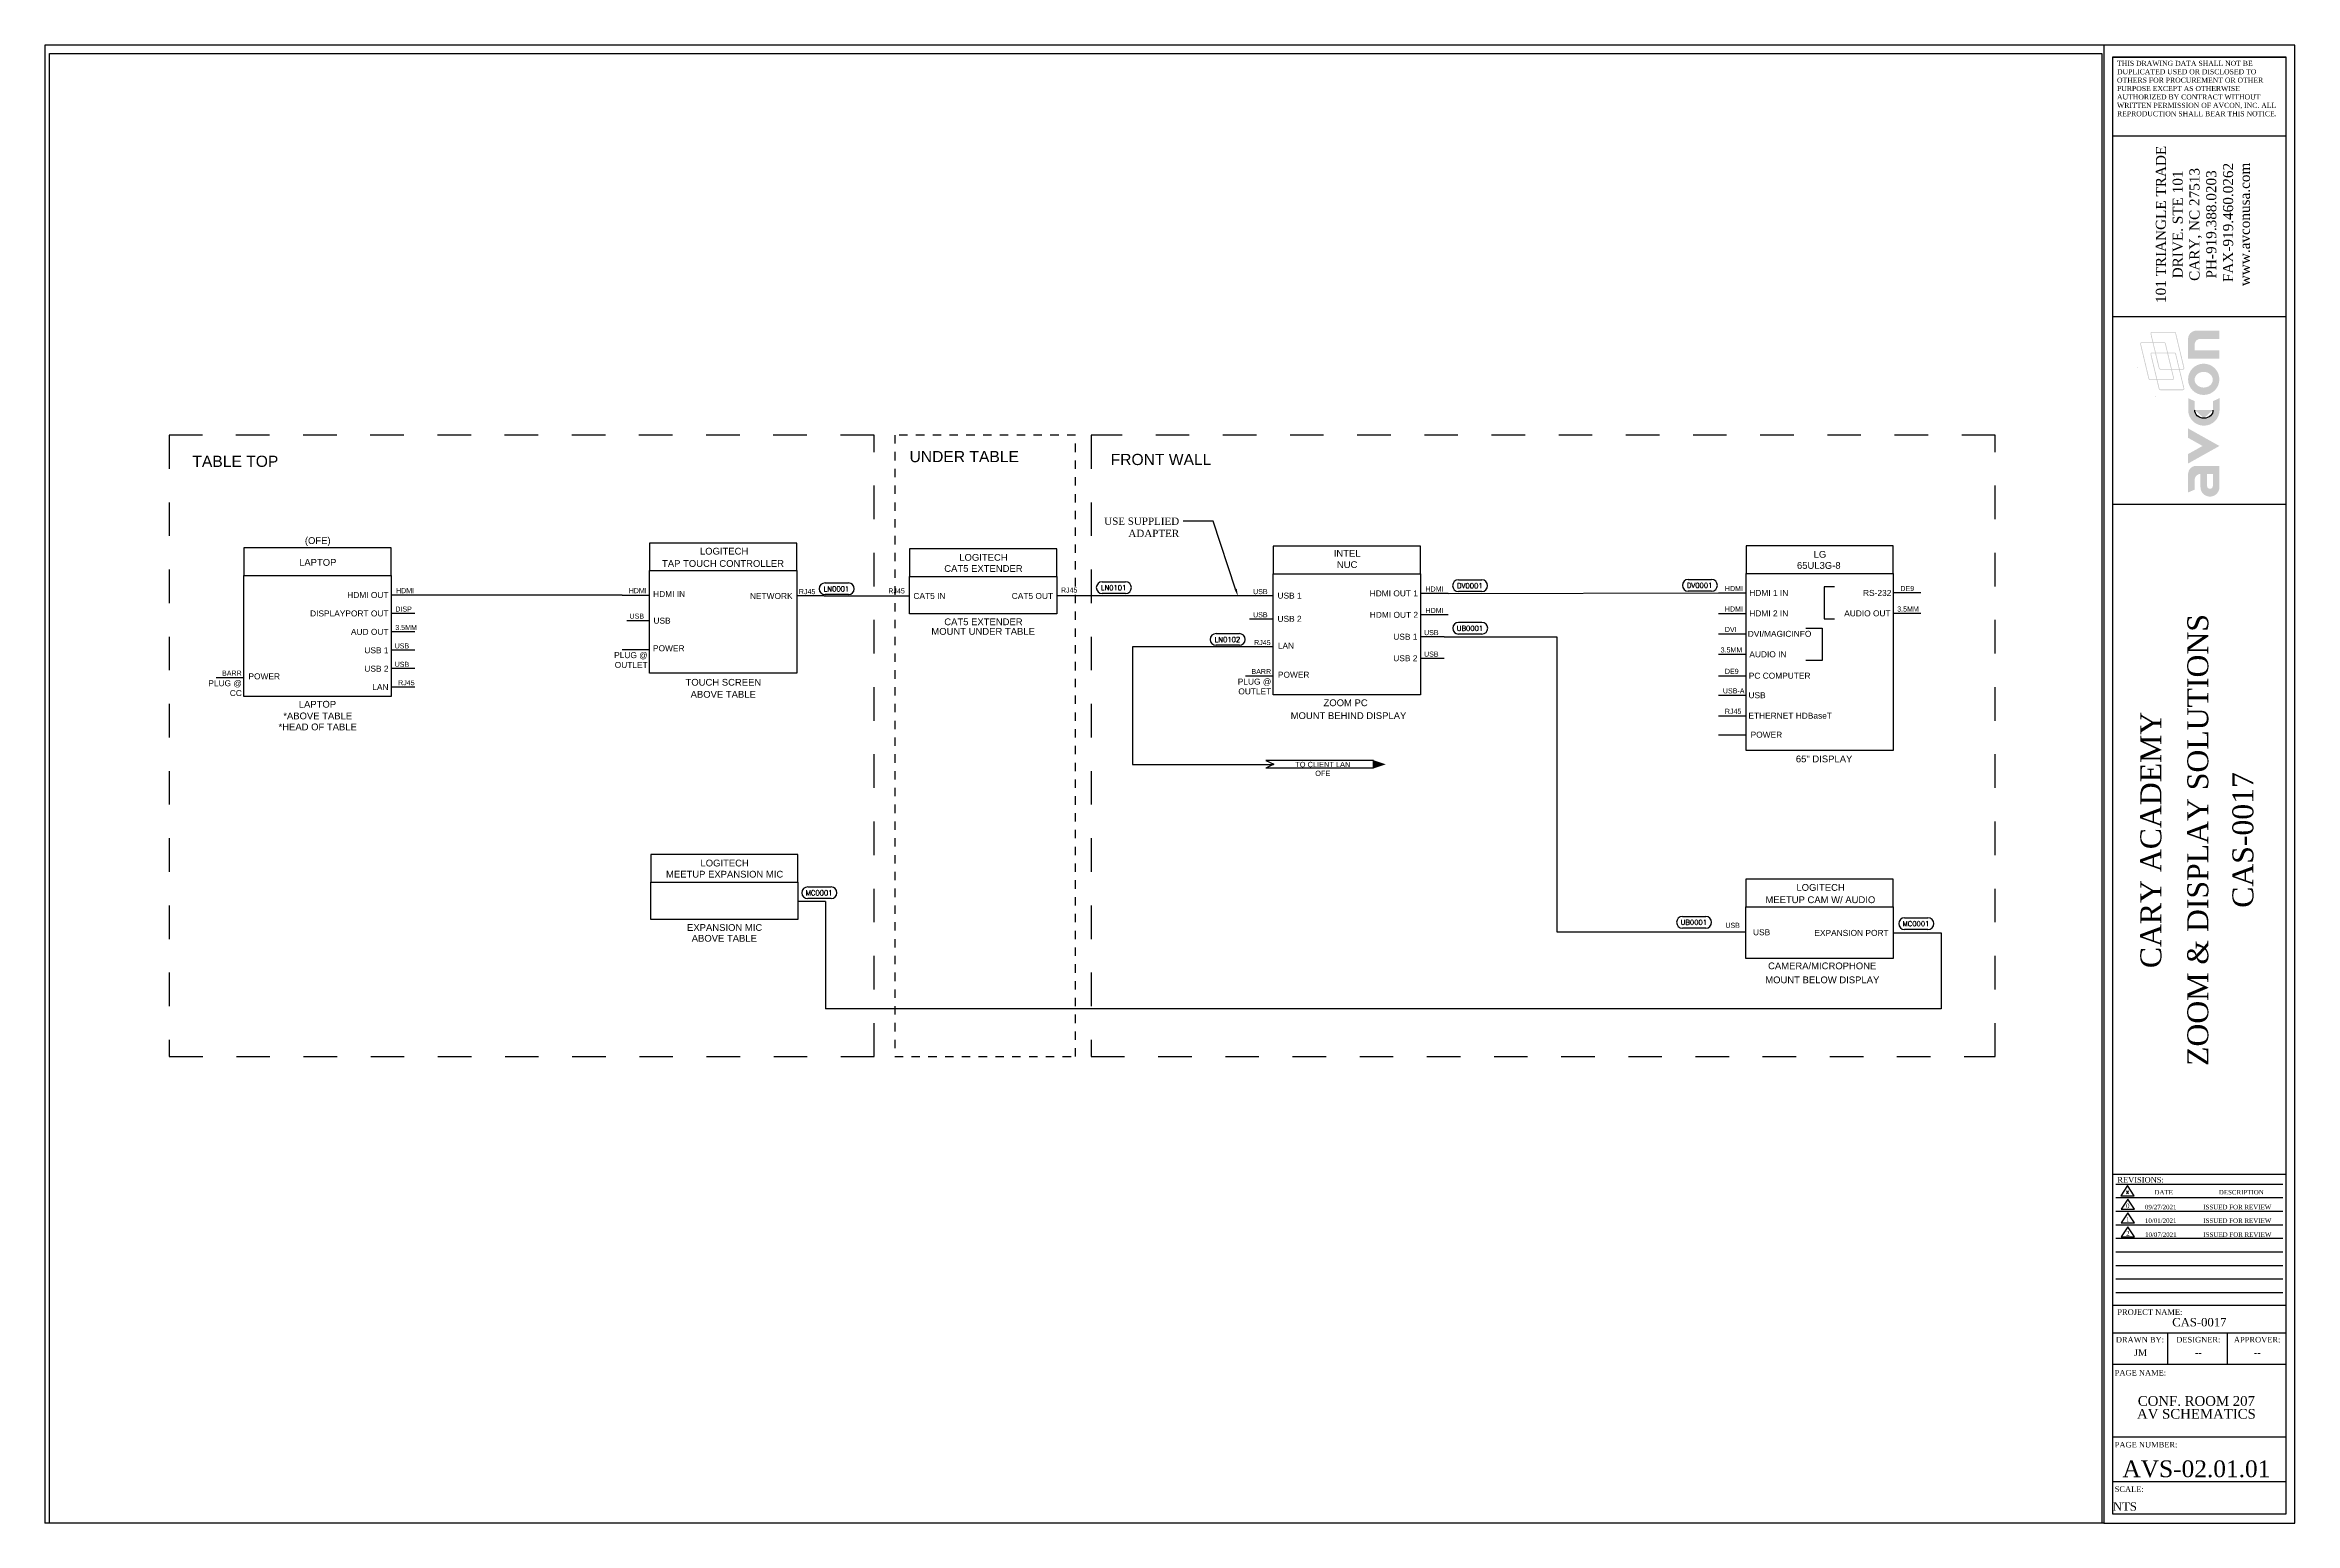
# Paper-space layout 'CONF ROOM 207_' of a CAD drawing. Header units: inches. Extents: x 1 to 34.5, y 0.9 to 22.9.
# The model-space entities are those that its viewports show. They can reach past a viewport. Long polylines and large blocks are cut down to what shows.
import ezdxf
from ezdxf import colors
from ezdxf.entities.mleader import LeaderData, LeaderLine
from ezdxf.enums import TextEntityAlignment as Align
from ezdxf.math import Vec2, Vec3

# ---------------------------------------------------------------- set-up
doc = ezdxf.new("R2010")
doc.units = ezdxf.units.IN
doc.header["$MEASUREMENT"] = 0
doc.linetypes.add('1DASH', pattern=[1, 0.5, -0.5])
doc.linetypes.add('8DASH', pattern=[0.25, 0.125, -0.125])
for name, color, linetype in [('AV TEXT', 2, 'Continuous'), ('AV-1-DASH', 3, '1DASH'), ('AV-BORDER', 7, 'Continuous'), ('AV-CABLE-AUDIO', 4, 'Continuous'), ('AV-CABLE-CNTRL', 2, 'Continuous'), ('AV-CABLE-VIDEO', 6, 'Continuous'), ('AV-CBL-AUDIO', 4, 'Continuous'), ('AV-DEVICE', 4, 'Continuous'), ('AV-NOTE', 1, 'Continuous'), ('AV-TEXT', 2, 'Continuous'), ('AV-TITLE-BLOCK', 7, 'Continuous')]:
    doc.layers.add(name, color=color, linetype=linetype)
doc.layers.add('AV-VPRT', color=9, linetype='Continuous', plot=False)
doc.styles.add('AVCON', font='BOOKOS.TTF')
doc.styles.add('PDF Arial', font='arial.ttf')
doc.styles.get("Standard").update_dxf_attribs({"font": 'simplex.shx'})
doc.styles.add('WL-BASE', font='arial.ttf')

# ---------------------------------------------------------------- blocks, each defined once
blk = doc.blocks.new('PAGE TITLES')
at = {"style": 'AVCON'}
for tag, height, p in [('NAME-1', 0.146, (1.295, 1.842)), ('NAME-2', 0.146, (1.295, 1.65)), ('NAME-3', 0.146, (1.295, 1.458)), ('NAME-4', 0.146, (1.295, 1.261)), ('PAGE_NUMBER', 0.25, (1.295, 0.588))]:
    blk.add_attdef(tag, text='', height=height, dxfattribs=at).set_placement(p, align=Align.CENTER)
blk.add_attdef('SCALE', (0.051, 0.089), '', height=0.125, dxfattribs=at)
blk = doc.blocks.new('REVISION CALL-OUT')
for p, q in [((0, 0.3), (-0.2, 0)), ((-0.2, 0), (0.2, 0)), ((0.2, 0), (0, 0.3))]:
    blk.add_line(p, q)
at = {"layer": 'AV-TEXT', "flags": 4}
blk.add_attdef('CHANGE', text='', height=0.125, dxfattribs=at).set_placement((0, 0.121), align=Align.MIDDLE_CENTER)
blk = doc.blocks.new('NEW Title Block Arch-D USE THIS')
at = {"layer": 'AV-BORDER'}
for p, q in [((43.707, 25.108), (46.297, 25.108)), ((43.707, 23.939), (46.297, 23.939)), ((43.707, 21.249), (46.297, 21.249)), ((43.76, 8.337), (46.246, 8.337)), ((43.76, 8.135), (46.246, 8.135)), ((43.76, 7.933), (46.246, 7.933)), ((43.76, 7.731), (46.246, 7.731)), ((43.76, 7.529), (46.246, 7.529)), ((43.76, 7.327), (46.246, 7.327)), ((43.76, 7.126), (46.246, 7.126)), ((43.76, 6.924), (46.246, 6.924)), ((43.76, 6.722), (46.246, 6.722)), ((43.707, 6.532), (46.297, 6.532)), ((43.707, 6.121), (46.297, 6.121)), ((44.533, 5.656), (44.533, 6.121)), ((45.423, 5.656), (45.423, 6.121)), ((43.707, 5.656), (46.297, 5.656)), ((43.707, 4.573), (46.297, 4.573)), ((43.707, 3.911), (46.297, 3.911))]:
    blk.add_line(p, q, dxfattribs=at)
at = {"layer": 'AV-BORDER', "color": 7, "linetype": 'Continuous'}
for points in [[(12.926, 25.291), (12.926, 3.291)], [(43.707, 25.291), (12.926, 25.291)], [(43.578, 3.291), (12.926, 3.291)]]:
    blk.add_lwpolyline(points, dxfattribs=at)
for points in [[(43.578, 3.291), (46.426, 3.291), (46.426, 25.291), (43.578, 25.291)], [(46.297, 3.428), (46.297, 25.108), (43.707, 25.108), (43.707, 3.428)], [(46.297, 8.482), (46.297, 25.108), (43.707, 25.108), (43.707, 8.482)], [(46.297, 8.482), (46.297, 18.453), (43.707, 18.453), (43.707, 8.482)]]:
    blk.add_lwpolyline(points, close=True, dxfattribs=at)
at = {"xscale": 0.5, "yscale": 0.5, "zscale": 0.5}
blk.add_blockref('REVISION CALL-OUT', (43.934, 8.163), dxfattribs=at).add_auto_attribs({'CHANGE': 'x'})
at = {"layer": 'AV-BORDER', "color": 7, "style": 'AVCON'}
for s, height, p in [('REVISIONS:', 0.0833, (43.781, 8.399)), ('DATE', 0.0675, (44.334, 8.215)), ('DESCRIPTION', 0.0675, (45.292, 8.215)), ('PROJECT NAME:', 0.08333, (43.781, 6.431)), ('PAGE NAME:', 0.0833, (43.742, 5.528)), ('PAGE NUMBER:', 0.08333, (43.742, 4.457)), ('SCALE:', 0.0833, (43.742, 3.795))]:
    blk.add_text(s, height=height, dxfattribs=at).set_placement(p, align=Align.MIDDLE_LEFT)
for s, p in [('DRAWN BY: ', (44.133, 6.02)), ('DESIGNER:', (44.987, 6.02)), ('APPROVER:', (45.863, 6.02))]:
    blk.add_text(s, height=0.0833, dxfattribs=at).set_placement(p, align=Align.MIDDLE_CENTER)
at = {"layer": 'AV-BORDER', "insert": (43.776, 25.056), "char_height": 0.075, "width": 2.4436, "attachment_point": 1, "style": 'AVCON'}
blk.add_mtext('{\\C7;THIS DRAWING DATA SHALL NOT BE DUPLICATED USED OR DISCLOSED TO OTHERS FOR PROCUREMENT OR OTHER PURPOSE EXCEPT AS OTHERWISE AUTHORIZED BY CONTRACT WITHOUT WRITTEN PERMISSION OF AVCON, INC. ALL REPRODUCTION SHALL BEAR THIS NOTICE.\\fCourier New|b1|i0|c0|p49;\\P\\H1.333x;\\C256; }', dxfattribs=at)
at = {"layer": 'AV-BORDER', "insert": (45.056, 22.621), "char_height": 0.15, "width": 3.5056, "attachment_point": 5, "rotation": 90, "style": 'AVCON'}
blk.add_mtext('101 TRIANGLE TRADE \\PDRIVE. STE 101\\PCARY, NC 27513\\PPH-919.388.0203\\P FAX-919.460.0262\\Pwww.avconusa.com', dxfattribs=at)
at = {"layer": 'AV-BORDER', "style": 'AVCON'}
for tag, p in [('PROJECT_NAME_2', (45.806, 13.458)), ('PROJECT_NAME', (45.135, 13.458)), ('CLIENT', (44.436, 13.458))]:
    blk.add_attdef(tag, text='', height=0.312, rotation=90, dxfattribs=at).set_placement(p, align=Align.CENTER)
for tag, height, p in [('PROJECT_NAME', 0.125, (45.002, 6.217)), ('DRAWN_BY', 0.1, (44.126, 5.778)), ('DESIGNER', 0.1, (44.986, 5.778)), ('APPROVER', 0.1, (45.863, 5.778))]:
    blk.add_attdef(tag, text='', height=height, dxfattribs=at).set_placement(p, align=Align.CENTER)
blk = doc.blocks.new('REVISION BLOCK')
at = {"layer": 'AV-TITLE-BLOCK'}
for p, q in [((0.171, 0.18), (0.071, 0.03)), ((0.071, 0.03), (0.271, 0.03)), ((0.271, 0.03), (0.171, 0.18))]:
    blk.add_line(p, q, dxfattribs=at)
at = {"layer": 'AV TEXT', "style": 'AVCON'}
blk.add_attdef('REV#', text='', height=0.0675, dxfattribs=at).set_placement((0.171, 0.046), align=Align.CENTER)
for tag, p in [('DATE', (0.427, 0.028)), ('DESCRIPTION', (1.218, 0.028))]:
    blk.add_attdef(tag, p, '', height=0.0675, dxfattribs=at)
blk = doc.blocks.new('WIRE_LABEL')
at = {"layer": 'AV-TEXT'}
for p, q in [((-0.137, 0.141), (0.143, 0.141)), ((0.143, 0), (-0.137, 0))]:
    blk.add_line(p, q, dxfattribs=at)
for centre, start, end in [((-0.137, 0.07), 90, 270), ((0.143, 0.07), 270, 90)]:
    blk.add_arc(centre, 0.0703, start, end, dxfattribs=at)
blk.add_attdef('NUMBER', text='', height=0.06, dxfattribs=at).set_placement((0, 0.039), align=Align.CENTER)

msp = doc.modelspace()

# ---------------------------------------------------------------- linework, layer by layer
at = {"color": 1}
for points in [[(56.6598, 15.03472), (58.85172, 15.03472), (58.85172, 15.4457), (56.6598, 15.4457)], [(56.6598, 15.03472), (58.85172, 15.03472), (58.85172, 13.23582), (56.6598, 13.23582)]]:
    msp.add_lwpolyline(points, close=True, dxfattribs=at)
for points in [[(62.69954, 15.10706), (64.89146, 15.10706), (64.89146, 15.51805), (62.69954, 15.51805)], [(66.57117, 15.02114), (68.7631, 15.02114), (68.7631, 15.43213), (66.57117, 15.43213)], [(71.98651, 15.05909), (74.17843, 15.05909), (74.17843, 15.47008), (71.98651, 15.47008)], [(79.02544, 15.06646), (81.21736, 15.06646), (81.21736, 15.47745), (79.02544, 15.47745)], [(62.69954, 15.10706), (64.89146, 15.10706), (64.89146, 13.57963), (62.69954, 13.57963)], [(66.57117, 15.02114), (68.7631, 15.02114), (68.7631, 14.46272), (66.57117, 14.46272)], [(71.98651, 15.05909), (74.17843, 15.05909), (74.17843, 13.26019), (71.98651, 13.26019)], [(79.02544, 15.06646), (81.21736, 15.06646), (81.21736, 12.42816), (79.02544, 12.42816)], [(62.71777, 10.4708), (64.9097, 10.4708), (64.9097, 10.88179), (62.71777, 10.88179)], [(62.71777, 10.4708), (64.9097, 10.4708), (64.9097, 9.91238), (62.71777, 9.91238)], [(79.02508, 10.10189), (81.217, 10.10189), (81.217, 10.51288), (79.02508, 10.51288)], [(79.02508, 10.10189), (81.217, 10.10189), (81.217, 9.33183), (79.02508, 9.33183)]]:
    msp.add_lwpolyline(points, close=True)
at = {"layer": 'AV-1-DASH'}
for points in [[(55.54909, 17.12401), (55.54909, 7.87318), (66.04286, 7.87318), (66.04286, 17.12401), (55.54909, 17.12401)], [(69.27336, 17.12401), (69.27336, 7.87318), (82.73706, 7.87318), (82.73706, 17.12401), (69.27336, 17.12401)]]:
    msp.add_lwpolyline(points, dxfattribs=at)
at = {"layer": 'AV-1-DASH', "linetype": '8DASH'}
msp.add_lwpolyline([(66.35042, 17.12401), (66.35042, 7.87318), (69.04184, 7.87318), (69.04184, 17.12401), (66.35042, 17.12401)], dxfattribs=at)
at = {"layer": 'AV-CABLE-AUDIO', "color": 7}
for p, q in [((80.34111, 14.86666), (80.18757, 14.86666)), ((80.18757, 14.86666), (80.18757, 14.38773)), ((79.91733, 14.24909), (80.15687, 14.24909)), ((80.15687, 14.24909), (80.15687, 13.77016)), ((80.18757, 14.38773), (80.34111, 14.38773)), ((80.15687, 13.77016), (79.91733, 13.77016))]:
    msp.add_line(p, q, dxfattribs=at)
at = {"layer": 'AV-CABLE-AUDIO', "color": 2}
for p, q in [((65.30245, 14.73007), (64.89146, 14.73007)), ((62.69918, 14.36257), (62.36338, 14.36257)), ((79.01947, 9.72489), (78.60848, 9.72489))]:
    msp.add_line(p, q, dxfattribs=at)
at = {"layer": 'AV-CABLE-AUDIO'}
for p, q in [((81.62835, 14.47141), (81.21736, 14.47141)), ((78.61445, 13.86224), (79.02544, 13.86224))]:
    msp.add_line(p, q, dxfattribs=at)
at = {"layer": 'AV-CABLE-AUDIO', "color": 1}
for p, q in [((62.29066, 13.935), (62.70165, 13.935)), ((56.24881, 13.51682), (56.6598, 13.51682)), ((71.57552, 13.54119), (71.98651, 13.54119)), ((78.61445, 12.66553), (79.02544, 12.66553))]:
    msp.add_line(p, q, dxfattribs=at)
at = {"layer": 'AV-CABLE-CNTRL'}
for p, q in [((66.16019, 14.73068), (66.57117, 14.73068)), ((71.63273, 14.73007), (68.7631, 14.73068)), ((71.98651, 14.73007), (71.63273, 14.73007)), ((71.98651, 14.38439), (71.63273, 14.38439)), ((74.53221, 14.12006), (74.17843, 14.12006)), ((59.2055, 13.92228), (58.85172, 13.92228)), ((71.98564, 13.97178), (71.63186, 13.97178)), ((74.53221, 13.80046), (74.17843, 13.80046)), ((59.2055, 13.64829), (58.85172, 13.64829)), ((78.61445, 13.54353), (79.02544, 13.54353)), ((59.2055, 13.3743), (58.85172, 13.3743)), ((78.61445, 13.25307), (79.02544, 13.25307)), ((78.61445, 12.94848), (79.02544, 12.94848)), ((73.47827, 12.28338), (71.87612, 12.28338)), ((71.87612, 12.28338), (71.9962, 12.22471)), ((71.9962, 12.22471), (71.87612, 12.16604)), ((73.47827, 12.16604), (71.87612, 12.16604)), ((73.47827, 12.16635), (73.47827, 12.28338)), ((65.32068, 10.18034), (64.9097, 10.18034))]:
    msp.add_line(p, q, dxfattribs=at)
at = {"layer": 'AV-CABLE-CNTRL', "color": 1}
msp.add_line((73.47827, 12.16604), (73.47827, 12.28338), dxfattribs=at)
at = {"layer": 'AV-CABLE-CNTRL'}
for points in [[(65.30245, 14.73007), (66.16019, 14.73007)], [(74.53221, 14.12006), (76.211, 14.12006), (76.211, 9.7305), (78.60848, 9.7305)], [(71.63186, 13.97178), (69.8885, 13.97178), (69.8885, 12.22331), (71.98905, 12.22331)], [(65.32068, 10.18034), (65.32068, 8.58689)], [(81.217, 9.71686), (81.93228, 9.71686), (81.93228, 8.58689), (65.32068, 8.58689)]]:
    msp.add_lwpolyline(points, dxfattribs=at)
msp.add_solid([(73.47827, 12.28605), (73.66332, 12.22437), (73.47827, 12.16269)], dxfattribs=at)
at = {"layer": 'AV-CABLE-VIDEO'}
for p, q in [((59.26271, 14.74425), (58.85172, 14.74425)), ((74.58942, 14.76863), (74.17843, 14.76863)), ((74.59119, 14.44965), (74.1802, 14.44965))]:
    msp.add_line(p, q, dxfattribs=at)
at = {"layer": 'AV-CABLE-VIDEO', "color": 6}
for p, q in [((62.29366, 14.74425), (62.70464, 14.74425)), ((78.61445, 14.776), (79.02544, 14.776)), ((78.61445, 14.47141), (79.02544, 14.47141)), ((78.61445, 14.16683), (79.02544, 14.16683))]:
    msp.add_line(p, q, dxfattribs=at)
at = {"layer": 'AV-CABLE-VIDEO', "color": 2}
msp.add_line((81.62835, 14.776), (81.21736, 14.776), dxfattribs=at)
at = {"layer": 'AV-CABLE-VIDEO', "color": 114, "true_color": 0x139b48}
msp.add_line((59.2055, 14.47026), (58.85172, 14.47026), dxfattribs=at)
at = {"layer": 'AV-CABLE-VIDEO'}
for points in [[(61.34861, 14.74425), (59.26271, 14.74425)], [(62.29366, 14.74425), (61.34861, 14.74425)], [(74.58942, 14.76863), (78.61445, 14.776)]]:
    msp.add_lwpolyline(points, dxfattribs=at)
at = {"layer": 'AV-CBL-AUDIO'}
msp.add_line((59.2055, 14.19627), (58.85172, 14.19627), dxfattribs=at)
at = {"layer": 'AV-VPRT'}
msp.add_lwpolyline([(53.76755, 22.80737), (84.32113, 22.80737), (84.32113, 0.90547), (53.76755, 0.90547)], close=True, dxfattribs=at)

# ---------------------------------------------------------------- block references
at = {"layer": 'AV-DEVICE', "xscale": 1.241608134679848, "yscale": 1.241608134679848, "zscale": 1.241608134679848}
for p, values in [((65.48343, 14.75084), {'NUMBER': 'LN0001'}), ((69.6097, 14.76727), {'NUMBER': 'LN0101'}), ((74.91375, 14.79674), {'NUMBER': 'DV0001'}), ((78.33522, 14.80179), {'NUMBER': 'DV0001'}), ((71.30451, 13.9967), {'NUMBER': 'LN0102'}), ((74.91565, 14.16293), {'NUMBER': 'UB0001'}), ((65.22516, 10.22588), {'NUMBER': 'MC0001'}), ((78.24902, 9.78592), {'NUMBER': 'UB0001'}), ((81.5568, 9.76635), {'NUMBER': 'MC0001'})]:
    msp.add_blockref('WIRE_LABEL', p, dxfattribs=at).add_auto_attribs(values)

# ---------------------------------------------------------------- texts
at = {"style": 'WL-BASE'}
for s, height, p in [('TABLE TOP', 0.166524, (55.89365, 16.73502)), ('UNDER TABLE', 0.1665244, (66.57131, 16.80556)), ('FRONT WALL', 0.166524, (69.56565, 16.76234))]:
    msp.add_text(s, height=height, dxfattribs=at).set_placement(p, align=Align.MIDDLE_LEFT)
for s, height, p in [('LOGITECH', 0.100834, (64.17021, 15.39722)), ('TAP TOUCH CONTROLLER', 0.1008336, (64.70178, 15.21394)), ('TOUCH SCREEN', 0.1008336, (64.36306, 13.44555)), ('ZOOM PC', 0.100834, (73.39246, 13.14049)), ('65" DISPLAY', 0.1008336, (80.60851, 12.30496)), ('LOGITECH', 0.100834, (80.49574, 10.39205)), ('MEETUP CAM W/ AUDIO', 0.1008336, (80.95035, 10.20877)), ('CAMERA/MICROPHONE', 0.1008336, (80.96587, 9.22408))]:
    msp.add_text(s, height=height, dxfattribs=at).set_placement(p, align=Align.MIDDLE_RIGHT)
for s, p in [('CAT5 EXTENDER', (67.67174, 14.34573)), ('EXPANSION MIC', (63.81834, 9.79539))]:
    msp.add_text(s, height=0.1008336, dxfattribs=at).set_placement(p, align=Align.MIDDLE_CENTER)
at = {"color": 1, "style": 'WL-BASE'}
for s, height, p in [('LAPTOP', 0.100834, (57.75576, 13.11883)), ('ABOVE TABLE', 0.1008336, (63.7973, 13.26617)), ('*HEAD OF TABLE', 0.1008336, (57.75955, 12.78135)), ('*ABOVE TABLE', 0.1008336, (57.75955, 12.94497)), ('ABOVE TABLE', 0.1008336, (63.81373, 9.63489))]:
    msp.add_text(s, height=height, dxfattribs=at).set_placement(p, align=Align.MIDDLE_CENTER)
at = {"attachment_point": 2, "style": 'WL-BASE'}
for s, heights, insert, char_height in [('INTEL\\PNUC', [0.44475], (73.08689, 15.41548), 0.100834), ('CAT5 EXTENDER', [0], (67.67155, 15.18985), 0.1008336), ('LOGITECH', [0], (67.67155, 15.35539), 0.100834), ('\\pxqr;65UL3G-8', [0.11046], (78.91541, 15.23517), 0.1008336), ('LG', [0], (80.12582, 15.40071), 0.100834), ('LOGITECH', [0], (63.81815, 10.80505), 0.100834), ('MEETUP EXPANSION MIC', [0], (63.81815, 10.63951), 0.1008336)]:
    msp.add_mtext_dynamic_manual_height_columns(s, width=3.0370483, gutter_width=1, heights=heights, dxfattribs=dict(at, insert=insert, char_height=char_height))
at = {"color": 1, "insert": (57.76018, 15.28073), "char_height": 0.100834, "attachment_point": 2, "style": 'WL-BASE'}
msp.add_mtext_dynamic_manual_height_columns('LAPTOP', width=3.0370483, gutter_width=1, heights=[0.11415], dxfattribs=at)
at = {"layer": 'AV-CABLE-AUDIO', "color": 2, "style": 'WL-BASE'}
for s, height, p in [('NETWORK', 0.089047, (64.83043, 14.73007)), ('USB', 0.089047, (63.01428, 14.36327)), ('USB', 0.089047, (79.38575, 9.72489)), ('EXPANSION PORT', 0.0890469, (81.14902, 9.71542))]:
    msp.add_text(s, height=height, dxfattribs=at).set_placement(p, align=Align.MIDDLE_RIGHT)
for s, p in [('RJ45', (64.92397, 14.75746)), ('RJ45', (66.25535, 14.76777)), ('RJ45', (68.82576, 14.78011)), ('USB', (78.71796, 9.79087))]:
    msp.add_text(s, height=0.075347, dxfattribs=at).set_placement(p)
at = {"layer": 'AV-CABLE-AUDIO', "style": 'WL-BASE'}
for s, p in [('AUDIO OUT', (81.17846, 14.47141)), ('AUDIO IN', (79.62765, 13.86224))]:
    msp.add_text(s, height=0.089047, dxfattribs=at).set_placement(p, align=Align.MIDDLE_RIGHT)
for p in [(81.27663, 14.49881), (78.64802, 13.88964)]:
    msp.add_text('3.5MM', height=0.075347, dxfattribs=at).set_placement(p)
at = {"layer": 'AV-CABLE-AUDIO', "color": 1, "style": 'WL-BASE'}
for s, p in [('PLUG @', (62.67258, 13.84952)), ('OUTLET', (62.67258, 13.70354)), ('POWER', (63.22128, 13.95206)), ('PLUG @', (56.63073, 13.43134)), ('POWER', (57.19852, 13.53388)), ('PLUG @', (71.95744, 13.45571)), ('POWER', (72.52523, 13.55826)), ('CC', (56.63073, 13.28536)), ('OUTLET', (71.95744, 13.30973)), ('POWER', (79.56416, 12.66553))]:
    msp.add_text(s, height=0.089047, dxfattribs=at).set_placement(p, align=Align.MIDDLE_RIGHT)
for p in [(56.33561, 13.54422), (71.66231, 13.56859)]:
    msp.add_text('BARR', height=0.075347, dxfattribs=at).set_placement(p)
at = {"layer": 'AV-CABLE-CNTRL', "style": 'WL-BASE'}
msp.add_text('CAT5 IN', height=0.089047, dxfattribs=at).set_placement((66.6288, 14.73068), align=Align.MIDDLE_LEFT)
for s, height, p in [('CAT5 OUT', 0.089047, (68.70807, 14.73068)), ('USB 1', 0.089047, (72.40904, 14.73579)), ('USB 2', 0.089047, (72.40904, 14.39012)), ('USB 1', 0.089047, (74.1334, 14.12363)), ('USB 1', 0.089047, (58.81426, 13.92228)), ('LAN', 0.089047, (72.29694, 13.98912)), ('USB 2', 0.089047, (74.1334, 13.80403)), ('USB 2', 0.089047, (58.81426, 13.64829)), ('LAN', 0.089047, (58.81426, 13.3743)), ('PC COMPUTER', 0.0890469, (79.98574, 13.54353)), ('USB', 0.089047, (79.31754, 13.25307)), ('ETHERNET HDBaseT', 0.0890469, (80.30516, 12.94848))]:
    msp.add_text(s, height=height, dxfattribs=at).set_placement(p, align=Align.MIDDLE_RIGHT)
for s, p in [('USB', (71.68628, 14.75746)), ('USB', (62.40195, 14.39242)), ('USB', (71.68628, 14.41179)), ('RJ45', (71.70122, 13.99918)), ('USB', (74.23198, 14.14745)), ('USB', (58.90527, 13.94968)), ('USB', (58.90527, 13.67569)), ('USB', (74.23198, 13.82786)), ('RJ45', (58.95611, 13.4017)), ('DE9', (78.71057, 13.57093)), ('USB-A', (78.68124, 13.28047)), ('RJ45', (78.71057, 12.97588))]:
    msp.add_text(s, height=0.075347, dxfattribs=at).set_placement(p)
at = {"layer": 'AV-CABLE-CNTRL', "insert": (71.51503, 12.04988), "char_height": 0.0787771, "width": 2.4182784, "attachment_point": 7, "style": 'PDF Arial'}
msp.add_mtext('\\pxqc;TO CLIENT LAN\\POFE ', dxfattribs=at)
at = {"layer": 'AV-CABLE-VIDEO', "style": 'WL-BASE'}
for s, p in [('HDMI OUT', (58.81426, 14.74425)), ('HDMI OUT 1', (74.14097, 14.76863)), ('HDMI OUT 2', (74.14275, 14.44965))]:
    msp.add_text(s, height=0.089047, dxfattribs=at).set_placement(p, align=Align.MIDDLE_RIGHT)
for p in [(58.92561, 14.77165), (74.25232, 14.79603), (74.25409, 14.47705)]:
    msp.add_text('HDMI', height=0.075347, dxfattribs=at).set_placement(p)
at = {"layer": 'AV-CABLE-VIDEO', "color": 6, "style": 'WL-BASE'}
for s, p in [('HDMI', (62.38978, 14.77165)), ('HDMI', (78.71057, 14.8034)), ('HDMI', (78.71057, 14.49881)), ('DVI', (78.71057, 14.19423))]:
    msp.add_text(s, height=0.075347, dxfattribs=at).set_placement(p)
for s, height, p in [('HDMI IN', 0.089047, (63.23049, 14.75907)), ('HDMI 1 IN', 0.089047, (79.65505, 14.776)), ('HDMI 2 IN', 0.089047, (79.65505, 14.47141)), ('DVI/MAGICINFO', 0.0890469, (79.99844, 14.16683))]:
    msp.add_text(s, height=height, dxfattribs=at).set_placement(p, align=Align.MIDDLE_RIGHT)
at = {"layer": 'AV-CABLE-VIDEO', "color": 2, "style": 'WL-BASE'}
msp.add_text('RS-232', height=0.089047, dxfattribs=at).set_placement((81.18944, 14.776), align=Align.MIDDLE_RIGHT)
msp.add_text('DE9', height=0.075347, dxfattribs=at).set_placement((81.32396, 14.8034))
at = {"layer": 'AV-CABLE-VIDEO', "color": 114, "true_color": 0x139b48, "style": 'WL-BASE'}
msp.add_text('DISPLAYPORT OUT', height=0.0890469, dxfattribs=at).set_placement((58.81426, 14.47026), align=Align.MIDDLE_RIGHT)
msp.add_text('DISP', height=0.075347, dxfattribs=at).set_placement((58.91544, 14.49766))
at = {"layer": 'AV-CBL-AUDIO', "style": 'WL-BASE'}
msp.add_text('AUD OUT', height=0.089047, dxfattribs=at).set_placement((58.81426, 14.19627), align=Align.MIDDLE_RIGHT)
msp.add_text('3.5MM', height=0.075347, dxfattribs=at).set_placement((58.91544, 14.22367))
at = {"layer": 'AV-NOTE', "style": 'WL-BASE'}
msp.add_text('MOUNT UNDER TABLE', height=0.1008336, dxfattribs=at).set_placement((67.66713, 14.20308), align=Align.MIDDLE_CENTER)
for s, p in [('MOUNT BEHIND DISPLAY', (73.96777, 12.94874)), ('MOUNT BELOW DISPLAY', (81.01028, 9.0161))]:
    msp.add_text(s, height=0.1008336, dxfattribs=at).set_placement(p, align=Align.MIDDLE_RIGHT)
at = {"layer": 'AV-NOTE', "color": 1, "insert": (57.76018, 15.60539), "char_height": 0.100834, "attachment_point": 2, "style": 'WL-BASE'}
msp.add_mtext_dynamic_manual_height_columns('(OFE)', width=3.0370483, gutter_width=1, heights=[0], dxfattribs=at)

# ---------------------------------------------------------------- leaders
at = {"layer": 'AV-NOTE'}
ml = msp.add_multileader_mtext('Standard', dxfattribs=at)
ml.set_content('USE SUPPLIED\\PADAPTER', color=256, style='AVCON')
ml.set_leader_properties()
ml.build(insert=Vec2(0, 0))
ml.multileader.update_dxf_attribs({"dogleg_length": 0.36, "arrow_head_size": 0.10864})
ctx = ml.context
ctx.base_point, ctx.char_height, ctx.arrow_head_size, ctx.landing_gap_size, ctx.plane_origin = Vec3(69.27336, 15.84345), 0.1086407, 0.10864, 0.11174, Vec3(71.43786, 21.27832)
ctx.text_align_type = 2
notes = []
notes.append((ctx, [(1, (1, 1, 0), (71.09231, 15.84345), (-1, 0), 0.44698, [(0, [(71.46011, 14.73062)], 0, [])])]))
ctx.mtext.insert, ctx.mtext.alignment, ctx.mtext.flow_direction = Vec3(70.58615, 15.89777), 3, 5
for ctx, leaders in notes:
    for number, flags, end, landing, length, lines in leaders:
        leader = LeaderData()
        leader.index, (leader.has_last_leader_line, leader.has_dogleg_vector, leader.attachment_direction) = number, flags
        leader.last_leader_point, leader.dogleg_vector, leader.dogleg_length = Vec3(end), Vec3(landing), length
        for number, points, colour, breaks in lines:
            line = LeaderLine()
            line.index, line.vertices, line.color, line.breaks = number, Vec3.list(points), colors.encode_raw_color(colour), breaks
            leader.lines.append(line)
        ctx.leaders.append(leader)

psp = doc.layouts.new('CONF ROOM 207_')

# ---------------------------------------------------------------- hatches: boundary and pattern name
h = psp.add_hatch(color=8)
h.dxf.hatch_style = 1
h.paths.add_polyline_path([(32.489, 17.909), (32.492, 17.898), (32.717, 17.898, 0.485012), (32.739, 17.926), (32.708, 18.051), (32.697, 18.051), (32.728, 17.923, -0.485012), (32.717, 17.909)], flags=17)
h.paths.add_polyline_path([(32.477, 17.909), (32.48, 17.898), (32.492, 17.898), (32.489, 17.909)])
h.paths.add_polyline_path([(32.381, 17.909, -0.346791), (32.37, 17.918), (32.246, 18.434, -0.485012), (32.257, 18.448), (32.422, 18.448), (32.419, 18.459), (32.257, 18.459, 0.485012), (32.235, 18.432), (32.359, 17.915, 0.346791), (32.381, 17.898), (32.48, 17.898), (32.477, 17.909)])
h.paths.add_polyline_path([(32.4, 18.281, -0.485012), (32.411, 18.295), (32.458, 18.295), (32.456, 18.306), (32.411, 18.306, 0.485012), (32.389, 18.278), (32.477, 17.909), (32.489, 17.909)])
h.paths.add_polyline_path([(32.492, 17.898), (32.48, 17.898), (32.513, 17.762, 0.346791), (32.535, 17.745), (32.87, 17.745, 0.485012), (32.892, 17.772), (32.825, 18.051), (32.813, 18.051), (32.881, 17.77, -0.485012), (32.87, 17.756), (32.535, 17.756, -0.346791), (32.524, 17.764)])
h.paths.add_polyline_path([(32.456, 18.306), (32.458, 18.295), (32.47, 18.295), (32.467, 18.306)], flags=17)
h.paths.add_polyline_path([(32.433, 18.448), (32.422, 18.448), (32.456, 18.306), (32.467, 18.306)], flags=17)
h.paths.add_polyline_path([(32.458, 18.295), (32.513, 18.069, 0.346791), (32.535, 18.051), (32.697, 18.051), (32.694, 18.063), (32.535, 18.063, -0.346791), (32.524, 18.071), (32.47, 18.295)], flags=17)
h.paths.add_polyline_path([(32.467, 18.306), (32.47, 18.295), (32.638, 18.295), (32.636, 18.306)], flags=17)
h.paths.add_polyline_path([(32.419, 18.459), (32.422, 18.448), (32.433, 18.448), (32.43, 18.459)], flags=17)
h.paths.add_polyline_path([(32.4, 18.588, -0.485012), (32.411, 18.602), (32.746, 18.602, -0.346791), (32.757, 18.593), (32.881, 18.076, -0.485012), (32.87, 18.063), (32.822, 18.063), (32.825, 18.051), (32.87, 18.051, 0.485012), (32.892, 18.079), (32.768, 18.596, 0.346791), (32.746, 18.613), (32.411, 18.613, 0.485012), (32.389, 18.585), (32.419, 18.459), (32.43, 18.459)])
h.paths.add_polyline_path([(32.43, 18.459), (32.433, 18.448), (32.593, 18.448, -0.346791), (32.604, 18.44), (32.636, 18.306), (32.647, 18.306), (32.615, 18.442, 0.346791), (32.593, 18.459)], flags=17)
h.paths.add_polyline_path([(32.636, 18.306), (32.638, 18.295), (32.65, 18.295), (32.647, 18.306)], flags=17)
h.paths.add_polyline_path([(32.638, 18.295), (32.694, 18.063), (32.706, 18.063), (32.65, 18.295)], flags=17)
h.paths.add_polyline_path([(32.647, 18.306), (32.65, 18.295), (32.746, 18.295, -0.346791), (32.757, 18.286), (32.811, 18.063), (32.822, 18.063), (32.768, 18.289, 0.346791), (32.746, 18.306)], flags=17)
h.paths.add_polyline_path([(32.811, 18.063), (32.813, 18.051), (32.825, 18.051), (32.822, 18.063)], flags=17)
h.paths.add_polyline_path([(32.706, 18.063), (32.708, 18.051), (32.813, 18.051), (32.811, 18.063)], flags=17)
h.paths.add_polyline_path([(32.694, 18.063), (32.697, 18.051), (32.708, 18.051), (32.706, 18.063)], flags=17)
at = {"layer": 'AV-CABLE-CNTRL', "true_color": 0xed1f24}
h = psp.add_hatch(color=240, dxfattribs=at)
h.dxf.hatch_style = 1
h.paths.add_polyline_path([(33.181, 17.674, 1), (33.181, 18.14, 1)])
edge = h.paths.add_edge_path(flags=16)
edge.add_ellipse((33.181, 17.901), major_axis=(0.135, 0), ratio=0.863636, start_angle=0, end_angle=360, ccw=False)
edge = h.paths.add_edge_path()
edge.add_line((32.95, 17.626), (32.95, 17.449))
edge.add_arc((33.183, 17.45), 0.233, 180.1172, 270.0894)
edge.add_arc((33.184, 17.45), 0.233, 270.0278, 360)
edge.add_line((33.417, 17.45), (33.417, 17.627))
edge.add_line((33.417, 17.627), (33.319, 17.582))
edge.add_line((33.319, 17.582), (33.319, 17.45))
edge.add_line((33.319, 17.45), (33.318, 17.45))
edge.add_ellipse((33.183, 17.444), major_axis=(-0.135, 0), ratio=0.863636, start_angle=-270, end_angle=-176.983, ccw=False)
edge.add_ellipse((33.184, 17.444), major_axis=(0.135, 0), ratio=0.863636, start_angle=536.983, end_angle=630, ccw=False)
edge.add_line((33.049, 17.45), (33.049, 17.45))
edge.add_line((33.049, 17.45), (33.048, 17.582))
edge.add_line((33.048, 17.582), (32.95, 17.626))
h.paths.add_polyline_path([(32.949, 17.176), (32.949, 17.036), (33.164, 16.915), (32.949, 16.795), (32.949, 16.654), (33.415, 16.915)])
h.paths.add_polyline_path([(33.047, 16.618, 0.342362), (32.949, 16.504), (32.949, 16.504), (32.949, 16.223), (33.047, 16.265), (33.047, 16.412, -0.414214), (33.133, 16.498), (33.133, 16.302, 1), (33.415, 16.302), (33.415, 16.618)])
h.paths.add_polyline_path([(33.231, 16.498), (33.317, 16.498), (33.317, 16.32, -1), (33.231, 16.32)], flags=16)
h.paths.add_polyline_path([(33.046, 18.338), (33.046, 18.423, -0.414214), (33.132, 18.509), (33.414, 18.509), (33.414, 18.629), (33.046, 18.629, 0.342362), (32.948, 18.515), (32.948, 18.515), (32.948, 18.216), (33.415, 18.216), (33.415, 18.338)])

# ---------------------------------------------------------------- linework, layer by layer
at = {"layer": 'AV-CABLE-CNTRL', "color": 240, "true_color": 0xed1f24}
for p, q in [((32.188, 18.083), (32.188, 18.083)), ((32.458, 17.652), (32.458, 17.652))]:
    psp.add_line(p, q, dxfattribs=at)
at = {"layer": 'AV-CABLE-CNTRL', "color": 240, "true_color": 0xed1f24, "extrusion": (0, 0, -1)}
psp.add_ellipse((33.184, 17.444), major_axis=(0.135, 0), ratio=0.863636, start_param=-4.712389, end_param=-3.088937, dxfattribs=at)
at = {"layer": 'AV-CABLE-CNTRL', "color": 1, "extrusion": (0, 0, -1)}
psp.add_ellipse((33.183, 17.444), major_axis=(-0.135, 0), ratio=0.863636, start_param=-3.194249, end_param=-1.570796, dxfattribs=at)

# ---------------------------------------------------------------- block references
ref = psp.add_blockref('NEW Title Block Arch-D USE THIS', (-11.886, -2.408))
ref.add_attrib('CLIENT', 'CARY ACADEMY', dxfattribs={"layer": 'AV-BORDER', "height": 0.3125, "rotation": 90, "style": 'AVCON'}).set_placement((32.55, 11.05), align=Align.CENTER)
ref.add_attrib('PROJECT_NAME', 'ZOOM & DISPLAY SOLUTIONS', dxfattribs={"layer": 'AV-BORDER', "height": 0.3125, "rotation": 90, "style": 'AVCON'}).set_placement((33.249, 11.05), align=Align.CENTER)
ref.add_attrib('PROJECT_NAME_2', 'CAS-0017', dxfattribs={"layer": 'AV-BORDER', "height": 0.3125, "rotation": 90, "style": 'AVCON'}).set_placement((33.92, 11.05), align=Align.CENTER)
ref.add_attrib('PROJECT_NAME', 'CAS-0017', dxfattribs={"layer": 'AV-BORDER', "height": 0.125, "style": 'AVCON'}).set_placement((33.116, 3.81), align=Align.CENTER)
ref.add_attrib('DRAWN_BY', 'JM', dxfattribs={"layer": 'AV-BORDER', "height": 0.1, "style": 'AVCON'}).set_placement((32.24, 3.37), align=Align.CENTER)
ref.add_attrib('DESIGNER', '--', dxfattribs={"layer": 'AV-BORDER', "height": 0.1, "style": 'AVCON'}).set_placement((33.1, 3.37), align=Align.CENTER)
ref.add_attrib('APPROVER', '--', dxfattribs={"layer": 'AV-BORDER', "height": 0.1, "style": 'AVCON'}).set_placement((33.977, 3.37), align=Align.CENTER)
at = {"layer": 'AV-BORDER'}
ref = psp.add_blockref('PAGE TITLES', (31.777, 0.977), dxfattribs=at)
ref.add_attrib('NAME-2', 'CONF. ROOM 207', dxfattribs={"layer": '0', "height": 0.1458, "style": 'AVCON'}).set_placement((33.072, 2.627), align=Align.CENTER)
ref.add_attrib('NAME-3', 'AV SCHEMATICS', dxfattribs={"layer": '0', "height": 0.1458, "style": 'AVCON'}).set_placement((33.072, 2.435), align=Align.CENTER)
ref.add_attrib('PAGE_NUMBER', 'AVS-02.01.01', dxfattribs={"layer": '0', "height": 0.25, "style": 'AVCON'}).set_placement((33.072, 1.565), align=Align.CENTER)
ref.add_attrib('SCALE', 'NTS', (31.829, 1.067), dxfattribs={"layer": '0', "height": 0.125, "style": 'AVCON'})
at = {"layer": 'AV-CABLE-CNTRL'}
for p, values in [((31.879, 5.524), {'REV#': '0', 'DATE': '09/27/2021', 'DESCRIPTION': '   ISSUED FOR REVIEW'}), ((31.879, 5.322), {'REV#': '1', 'DATE': '10/01/2021', 'DESCRIPTION': '   ISSUED FOR REVIEW'}), ((31.881, 5.114), {'REV#': '2', 'DATE': '10/07/2021', 'DESCRIPTION': '   ISSUED FOR REVIEW'})]:
    psp.add_blockref('REVISION BLOCK', p, dxfattribs=at).add_auto_attribs(values)

# ---------------------------------------------------------------- viewports
at = {"layer": 'AV-VPRT'}
psp.add_viewport(center=(16.366, 11.883), size=(30.652, 22), view_center_point=(69.02502, 11.93116), view_height=22, dxfattribs=at)

doc.saveas('drawing.dxf')
